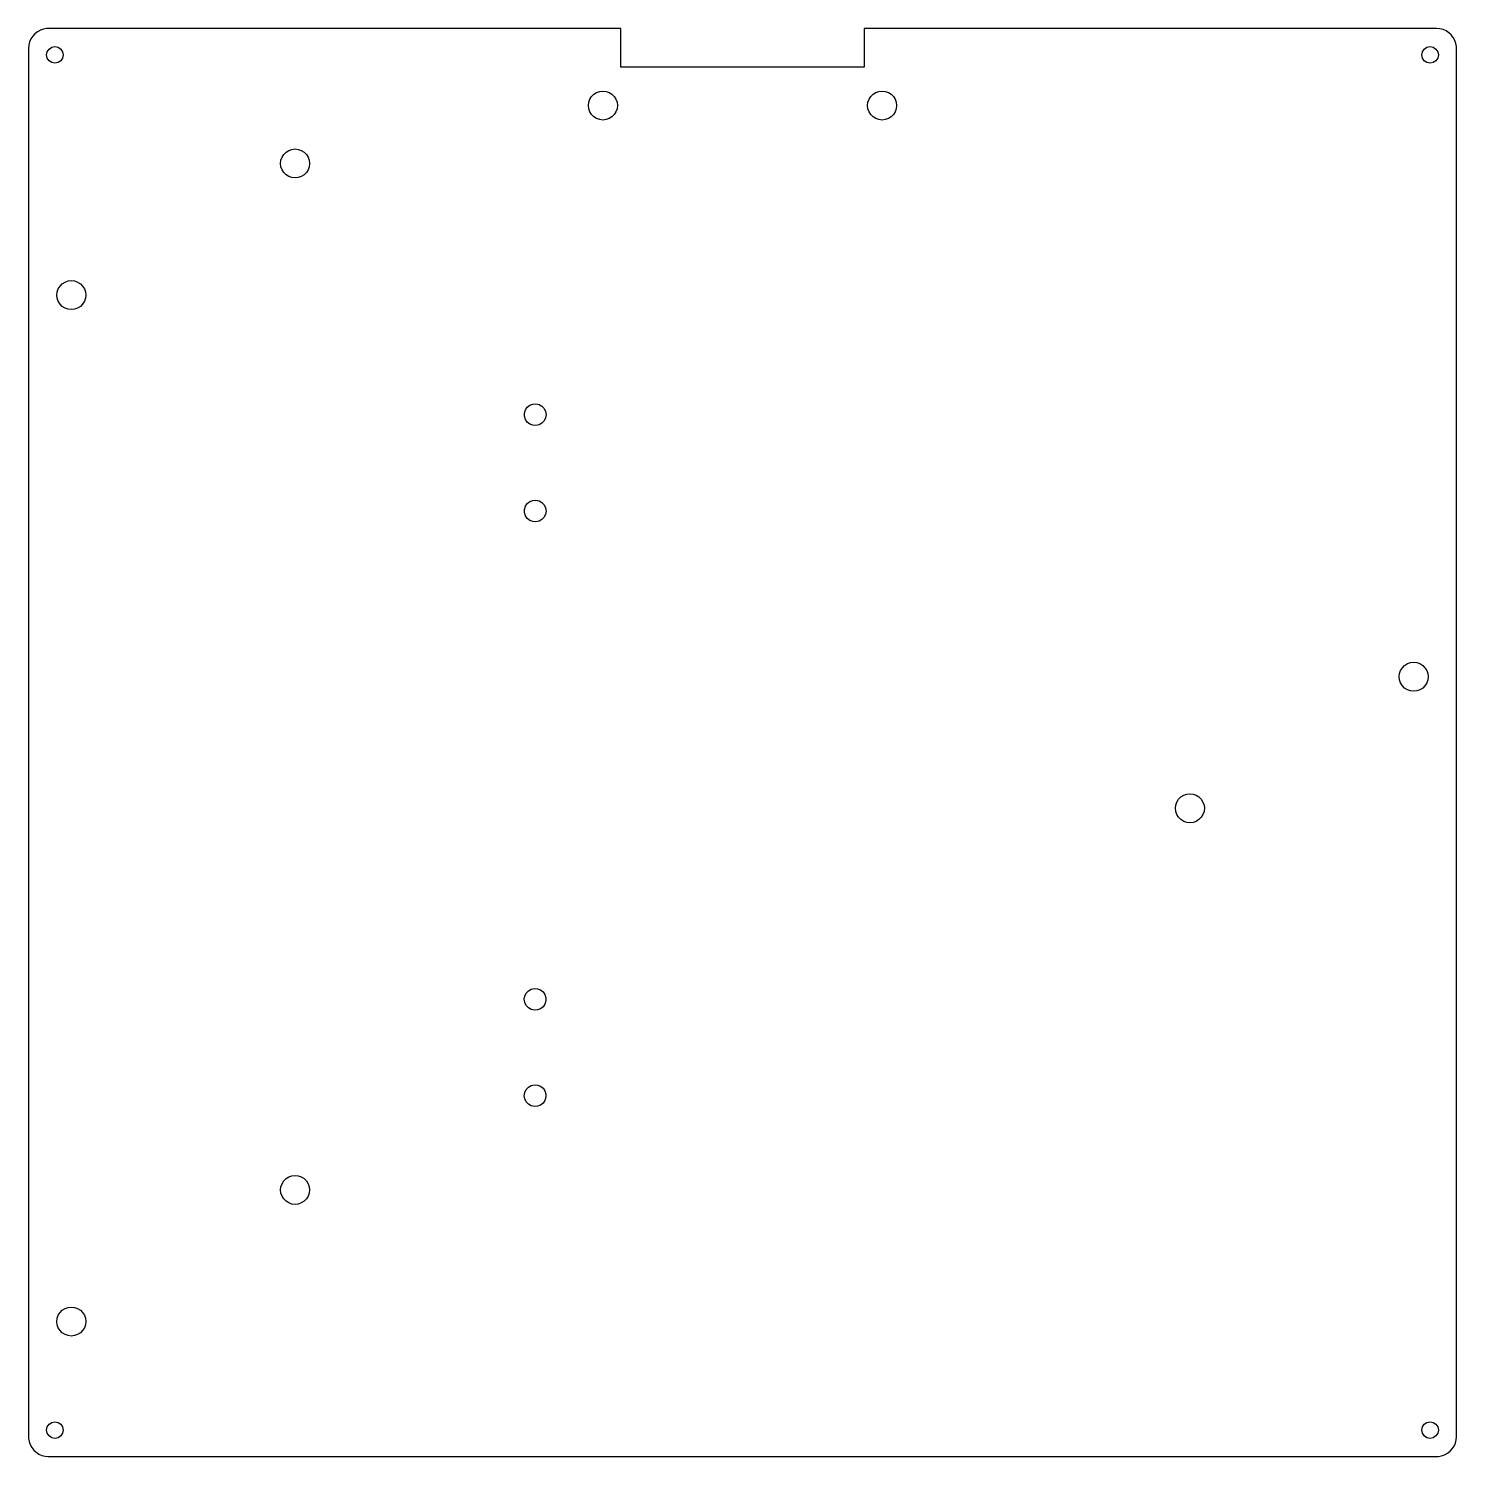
# Model space of a CAD drawing. Header units: metres. Extents: x -108 to 108, y -108 to 108.
import ezdxf

# ---------------------------------------------------------------- set-up
doc = ezdxf.new("R2010")
doc.units = ezdxf.units.M

msp = doc.modelspace()

# ---------------------------------------------------------------- linework, layer by layer
for p, q in [((105.5, 108.5), (18.51, 108.496)), ((105.994, 108.459), (105.5, 108.5)), ((-108.337, 106.474), (-108.459, 105.994)), ((-108.138, 106.928), (-108.337, 106.474)), ((-107.867, 107.343), (-108.138, 106.928)), ((-107.532, 107.707), (-107.867, 107.343)), ((-107.141, 108.011), (-107.532, 107.707)), ((-106.705, 108.247), (-107.141, 108.011)), ((-106.236, 108.408), (-106.705, 108.247)), ((-105.748, 108.49), (-106.236, 108.408)), ((-18.51, 108.494), (-105.748, 108.49)), ((-18.51, 102.65), (-18.51, 108.494)), ((18.51, 108.496), (18.51, 102.65)), ((106.474, 108.337), (105.994, 108.459)), ((106.928, 108.138), (106.474, 108.337)), ((107.343, 107.867), (106.928, 108.138)), ((107.707, 107.532), (107.343, 107.867)), ((108.011, 107.141), (107.707, 107.532)), ((108.247, 106.705), (108.011, 107.141)), ((108.408, 106.236), (108.247, 106.705)), ((-108.459, 105.994), (-108.5, 105.5)), ((-108.5, 105.5), (-108.49, -105.748)), ((-105.75, 104.5), (-105.655, 104.978)), ((-105.655, 104.022), (-105.75, 104.5)), ((-105.655, 104.978), (-105.384, 105.384)), ((-105.384, 105.384), (-104.978, 105.655)), ((-104.978, 105.655), (-104.5, 105.75)), ((-104.5, 105.75), (-104.022, 105.655)), ((-104.022, 105.655), (-103.616, 105.384)), ((-103.616, 105.384), (-103.345, 104.978)), ((-103.345, 104.978), (-103.25, 104.5)), ((-103.25, 104.5), (-103.345, 104.022)), ((103.25, 104.5), (103.345, 104.978)), ((103.345, 104.022), (103.25, 104.5)), ((103.345, 104.978), (103.616, 105.384)), ((103.616, 105.384), (104.022, 105.655)), ((104.022, 105.655), (104.5, 105.75)), ((104.5, 105.75), (104.978, 105.655)), ((104.978, 105.655), (105.384, 105.384)), ((105.384, 105.384), (105.655, 104.978)), ((105.655, 104.978), (105.75, 104.5)), ((105.75, 104.5), (105.655, 104.022)), ((108.49, 105.748), (108.408, 106.236)), ((108.5, -105.5), (108.49, 105.748)), ((-105.384, 103.616), (-105.655, 104.022)), ((-104.978, 103.345), (-105.384, 103.616)), ((-104.5, 103.25), (-104.978, 103.345)), ((-104.022, 103.345), (-104.5, 103.25)), ((-103.616, 103.616), (-104.022, 103.345)), ((-103.345, 104.022), (-103.616, 103.616)), ((18.51, 102.65), (-18.51, 102.65)), ((103.616, 103.616), (103.345, 104.022)), ((104.022, 103.345), (103.616, 103.616)), ((104.5, 103.25), (104.022, 103.345)), ((104.978, 103.345), (104.5, 103.25)), ((105.384, 103.616), (104.978, 103.345)), ((105.655, 104.022), (105.384, 103.616)), ((-23.3548, 97.2895), (-23.1921, 97.7545)), ((-23.1921, 97.7545), (-22.93, 98.1717)), ((-22.93, 98.1717), (-22.5817, 98.52)), ((-22.5817, 98.52), (-22.1645, 98.7821)), ((-22.1645, 98.7821), (-21.6995, 98.9448)), ((-21.6995, 98.9448), (-21.21, 99)), ((-21.21, 99), (-20.7205, 98.9448)), ((-20.7205, 98.9448), (-20.2555, 98.7821)), ((-20.2555, 98.7821), (-19.8383, 98.52)), ((-19.8383, 98.52), (-19.49, 98.1717)), ((-19.49, 98.1717), (-19.2279, 97.7545)), ((-19.2279, 97.7545), (-19.0652, 97.2895)), ((19.0652, 97.2895), (19.2279, 97.7545)), ((19.2279, 97.7545), (19.49, 98.1717)), ((19.49, 98.1717), (19.8383, 98.52)), ((19.8383, 98.52), (20.2555, 98.7821)), ((20.2555, 98.7821), (20.7205, 98.9448)), ((20.7205, 98.9448), (21.21, 99)), ((21.21, 99), (21.6995, 98.9448)), ((21.6995, 98.9448), (22.1645, 98.7821)), ((22.1645, 98.7821), (22.5817, 98.52)), ((22.5817, 98.52), (22.93, 98.1717)), ((22.93, 98.1717), (23.1921, 97.7545)), ((23.1921, 97.7545), (23.3548, 97.2895)), ((-23.41, 96.8), (-23.3548, 97.2895)), ((-23.3548, 96.3105), (-23.41, 96.8)), ((-23.1921, 95.8455), (-23.3548, 96.3105)), ((-22.93, 95.4283), (-23.1921, 95.8455)), ((-19.2279, 95.8455), (-19.49, 95.4283)), ((-19.0652, 96.3105), (-19.2279, 95.8455)), ((-19.0652, 97.2895), (-19.01, 96.8)), ((-19.01, 96.8), (-19.0652, 96.3105)), ((19.01, 96.8), (19.0652, 97.2895)), ((19.0652, 96.3105), (19.01, 96.8)), ((19.2279, 95.8455), (19.0652, 96.3105)), ((19.49, 95.4283), (19.2279, 95.8455)), ((23.1921, 95.8455), (22.93, 95.4283)), ((23.3548, 96.3105), (23.1921, 95.8455)), ((23.3548, 97.2895), (23.41, 96.8)), ((23.41, 96.8), (23.3548, 96.3105)), ((-22.5817, 95.08), (-22.93, 95.4283)), ((-22.1645, 94.8179), (-22.5817, 95.08)), ((-21.6995, 94.6552), (-22.1645, 94.8179)), ((-21.21, 94.6), (-21.6995, 94.6552)), ((-20.7205, 94.6552), (-21.21, 94.6)), ((-20.2555, 94.8179), (-20.7205, 94.6552)), ((-19.8383, 95.08), (-20.2555, 94.8179)), ((-19.49, 95.4283), (-19.8383, 95.08)), ((19.8383, 95.08), (19.49, 95.4283)), ((20.2555, 94.8179), (19.8383, 95.08)), ((20.7205, 94.6552), (20.2555, 94.8179)), ((21.21, 94.6), (20.7205, 94.6552)), ((21.6995, 94.6552), (21.21, 94.6)), ((22.1645, 94.8179), (21.6995, 94.6552)), ((22.5817, 95.08), (22.1645, 94.8179)), ((22.93, 95.4283), (22.5817, 95.08)), ((-69.9821, 88.9545), (-69.72, 89.3717)), ((-69.72, 89.3717), (-69.3717, 89.72)), ((-69.3717, 89.72), (-68.9545, 89.9821)), ((-68.9545, 89.9821), (-68.4895, 90.1448)), ((-68.4895, 90.1448), (-68, 90.2)), ((-68, 90.2), (-67.5105, 90.1448)), ((-67.5105, 90.1448), (-67.0455, 89.9821)), ((-67.0455, 89.9821), (-66.6283, 89.72)), ((-66.6283, 89.72), (-66.28, 89.3717)), ((-66.28, 89.3717), (-66.0179, 88.9545)), ((-70.2, 88), (-70.1448, 88.4895)), ((-70.1448, 87.5105), (-70.2, 88)), ((-70.1448, 88.4895), (-69.9821, 88.9545)), ((-69.9821, 87.0455), (-70.1448, 87.5105)), ((-69.72, 86.6283), (-69.9821, 87.0455)), ((-66.0179, 87.0455), (-66.28, 86.6283)), ((-66.0179, 88.9545), (-65.8552, 88.4895)), ((-65.8552, 87.5105), (-66.0179, 87.0455)), ((-65.8552, 88.4895), (-65.8, 88)), ((-65.8, 88), (-65.8552, 87.5105)), ((-69.3717, 86.28), (-69.72, 86.6283)), ((-68.9545, 86.0179), (-69.3717, 86.28)), ((-68.4895, 85.8552), (-68.9545, 86.0179)), ((-68, 85.8), (-68.4895, 85.8552)), ((-67.5105, 85.8552), (-68, 85.8)), ((-67.0455, 86.0179), (-67.5105, 85.8552)), ((-66.6283, 86.28), (-67.0455, 86.0179)), ((-66.28, 86.6283), (-66.6283, 86.28)), ((-103.72, 69.3717), (-103.372, 69.72)), ((-103.372, 69.72), (-102.955, 69.9821)), ((-102.955, 69.9821), (-102.49, 70.1448)), ((-102.49, 70.1448), (-102, 70.2)), ((-102, 70.2), (-101.51, 70.1448)), ((-101.51, 70.1448), (-101.045, 69.9821)), ((-101.045, 69.9821), (-100.628, 69.72)), ((-100.628, 69.72), (-100.28, 69.3717)), ((-104.2, 68), (-104.145, 68.4895)), ((-104.145, 67.5105), (-104.2, 68)), ((-104.145, 68.4895), (-103.982, 68.9545)), ((-103.982, 67.0455), (-104.145, 67.5105)), ((-103.982, 68.9545), (-103.72, 69.3717)), ((-100.28, 69.3717), (-100.018, 68.9545)), ((-100.018, 68.9545), (-99.8552, 68.4895)), ((-99.8552, 67.5105), (-100.018, 67.0455)), ((-99.8552, 68.4895), (-99.8, 68)), ((-99.8, 68), (-99.8552, 67.5105)), ((-103.72, 66.6283), (-103.982, 67.0455)), ((-103.372, 66.28), (-103.72, 66.6283)), ((-102.955, 66.0179), (-103.372, 66.28)), ((-102.49, 65.8552), (-102.955, 66.0179)), ((-102, 65.8), (-102.49, 65.8552)), ((-101.51, 65.8552), (-102, 65.8)), ((-101.045, 66.0179), (-101.51, 65.8552)), ((-100.628, 66.28), (-101.045, 66.0179)), ((-100.28, 66.6283), (-100.628, 66.28)), ((-100.018, 67.0455), (-100.28, 66.6283)), ((-33.1416, 50.0705), (-32.9966, 50.5405)), ((-33.1416, 49.5787), (-33.1416, 50.0705)), ((-32.9966, 50.5405), (-32.7195, 50.9469)), ((-32.7195, 50.9469), (-32.335, 51.2535)), ((-32.335, 51.2535), (-31.8772, 51.4332)), ((-31.8772, 51.4332), (-31.3867, 51.47)), ((-31.3867, 51.47), (-30.9072, 51.3605)), ((-30.9072, 51.3605), (-30.4812, 51.1146)), ((-30.4812, 51.1146), (-30.1467, 50.7541)), ((-30.1467, 50.7541), (-29.9333, 50.3109)), ((-29.9333, 50.3109), (-29.86, 49.8246)), ((-32.9966, 49.1087), (-33.1416, 49.5787)), ((-32.7195, 48.7023), (-32.9966, 49.1087)), ((-32.335, 48.3956), (-32.7195, 48.7023)), ((-31.8772, 48.216), (-32.335, 48.3956)), ((-31.3867, 48.1792), (-31.8772, 48.216)), ((-30.9072, 48.2886), (-31.3867, 48.1792)), ((-30.4812, 48.5346), (-30.9072, 48.2886)), ((-30.1467, 48.8951), (-30.4812, 48.5346)), ((-29.9333, 49.3382), (-30.1467, 48.8951)), ((-29.86, 49.8246), (-29.9333, 49.3382)), ((-33.1416, 35.4213), (-32.9966, 35.8913)), ((-33.1416, 34.9295), (-33.1416, 35.4213)), ((-32.9966, 34.4595), (-33.1416, 34.9295)), ((-32.9966, 35.8913), (-32.7195, 36.2977)), ((-32.7195, 36.2977), (-32.335, 36.6044)), ((-32.335, 36.6044), (-31.8772, 36.784)), ((-31.8772, 36.784), (-31.3867, 36.8208)), ((-31.3867, 36.8208), (-30.9072, 36.7114)), ((-30.9072, 36.7114), (-30.4812, 36.4654)), ((-30.4812, 36.4654), (-30.1467, 36.1049)), ((-30.1467, 36.1049), (-29.9333, 35.6618)), ((-29.9333, 35.6618), (-29.86, 35.1754)), ((-29.86, 35.1754), (-29.9333, 34.6891)), ((-32.7195, 34.0531), (-32.9966, 34.4595)), ((-32.335, 33.7465), (-32.7195, 34.0531)), ((-31.8772, 33.5668), (-32.335, 33.7465)), ((-31.3867, 33.53), (-31.8772, 33.5668)), ((-30.9072, 33.6395), (-31.3867, 33.53)), ((-30.4812, 33.8854), (-30.9072, 33.6395)), ((-30.1467, 34.2459), (-30.4812, 33.8854)), ((-29.9333, 34.6891), (-30.1467, 34.2459)), ((99.8552, 10.4895), (100.018, 10.9545)), ((100.018, 10.9545), (100.28, 11.3717)), ((100.28, 11.3717), (100.628, 11.72)), ((100.628, 11.72), (101.045, 11.9821)), ((101.045, 11.9821), (101.51, 12.1448)), ((101.51, 12.1448), (102, 12.2)), ((102, 12.2), (102.49, 12.1448)), ((102.49, 12.1448), (102.955, 11.9821)), ((102.955, 11.9821), (103.372, 11.72)), ((103.372, 11.72), (103.72, 11.3717)), ((103.72, 11.3717), (103.982, 10.9545)), ((103.982, 10.9545), (104.145, 10.4895)), ((99.8, 10), (99.8552, 10.4895)), ((99.8552, 9.51045), (99.8, 10)), ((100.018, 9.04545), (99.8552, 9.51045)), ((100.28, 8.62832), (100.018, 9.04545)), ((103.982, 9.04545), (103.72, 8.62832)), ((104.145, 9.51045), (103.982, 9.04545)), ((104.145, 10.4895), (104.2, 10)), ((104.2, 10), (104.145, 9.51045)), ((100.628, 8.27997), (100.28, 8.62832)), ((101.045, 8.01787), (100.628, 8.27997)), ((101.51, 7.85516), (101.045, 8.01787)), ((102, 7.8), (101.51, 7.85516)), ((102.49, 7.85516), (102, 7.8)), ((102.955, 8.01787), (102.49, 7.85516)), ((103.372, 8.27997), (102.955, 8.01787)), ((103.72, 8.62832), (103.372, 8.27997)), ((66.0179, -9.04545), (66.28, -8.62832)), ((66.28, -8.62832), (66.6283, -8.27997)), ((66.6283, -8.27997), (67.0455, -8.01787)), ((67.0455, -8.01787), (67.5105, -7.85516)), ((67.5105, -7.85516), (68, -7.8)), ((68, -7.8), (68.4895, -7.85516)), ((68.4895, -7.85516), (68.9545, -8.01787)), ((68.9545, -8.01787), (69.3717, -8.27997)), ((69.3717, -8.27997), (69.72, -8.62832)), ((69.72, -8.62832), (69.9821, -9.04545)), ((65.8, -10), (65.8552, -9.51045)), ((65.8552, -10.4895), (65.8, -10)), ((65.8552, -9.51045), (66.0179, -9.04545)), ((66.0179, -10.9545), (65.8552, -10.4895)), ((69.9821, -9.04545), (70.1448, -9.51045)), ((70.1448, -10.4895), (69.9821, -10.9545)), ((70.1448, -9.51045), (70.2, -10)), ((70.2, -10), (70.1448, -10.4895)), ((66.28, -11.3717), (66.0179, -10.9545)), ((66.6283, -11.72), (66.28, -11.3717)), ((67.0455, -11.9821), (66.6283, -11.72)), ((67.5105, -12.1448), (67.0455, -11.9821)), ((68, -12.2), (67.5105, -12.1448)), ((68.4895, -12.1448), (68, -12.2)), ((68.9545, -11.9821), (68.4895, -12.1448)), ((69.3717, -11.72), (68.9545, -11.9821)), ((69.72, -11.3717), (69.3717, -11.72)), ((69.9821, -10.9545), (69.72, -11.3717)), ((-33.16, -39.0254), (-33.0867, -38.5391)), ((-33.0867, -39.5118), (-33.16, -39.0254)), ((-33.0867, -38.5391), (-32.8733, -38.0959)), ((-32.8733, -38.0959), (-32.5388, -37.7354)), ((-32.5388, -37.7354), (-32.1128, -37.4895)), ((-32.1128, -37.4895), (-31.6333, -37.38)), ((-31.6333, -37.38), (-31.1428, -37.4168)), ((-31.1428, -37.4168), (-30.685, -37.5965)), ((-30.685, -37.5965), (-30.3005, -37.9031)), ((-30.3005, -37.9031), (-30.0234, -38.3095)), ((-30.0234, -38.3095), (-29.8784, -38.7795)), ((-29.8784, -38.7795), (-29.8784, -39.2713)), ((-32.8733, -39.9549), (-33.0867, -39.5118)), ((-32.5388, -40.3154), (-32.8733, -39.9549)), ((-32.1128, -40.5614), (-32.5388, -40.3154)), ((-31.6333, -40.6708), (-32.1128, -40.5614)), ((-31.1428, -40.634), (-31.6333, -40.6708)), ((-30.685, -40.4544), (-31.1428, -40.634)), ((-30.3005, -40.1477), (-30.685, -40.4544)), ((-30.0234, -39.7413), (-30.3005, -40.1477)), ((-29.8784, -39.2713), (-30.0234, -39.7413)), ((-32.1128, -52.1386), (-31.6333, -52.0292)), ((-31.6333, -52.0292), (-31.1428, -52.066)), ((-31.1428, -52.066), (-30.685, -52.2456)), ((-33.16, -53.6746), (-33.0867, -53.1882)), ((-33.0867, -54.1609), (-33.16, -53.6746)), ((-33.0867, -53.1882), (-32.8733, -52.7451)), ((-32.8733, -54.6041), (-33.0867, -54.1609)), ((-32.8733, -52.7451), (-32.5388, -52.3846)), ((-32.5388, -52.3846), (-32.1128, -52.1386)), ((-30.685, -52.2456), (-30.3005, -52.5523)), ((-30.3005, -52.5523), (-30.0234, -52.9587)), ((-30.0234, -52.9587), (-29.8784, -53.4287)), ((-29.8784, -53.9205), (-30.0234, -54.3905)), ((-29.8784, -53.4287), (-29.8784, -53.9205)), ((-32.5388, -54.9646), (-32.8733, -54.6041)), ((-32.1128, -55.2105), (-32.5388, -54.9646)), ((-31.6333, -55.32), (-32.1128, -55.2105)), ((-31.1428, -55.2832), (-31.6333, -55.32)), ((-30.685, -55.1035), (-31.1428, -55.2832)), ((-30.3005, -54.7969), (-30.685, -55.1035)), ((-30.0234, -54.3905), (-30.3005, -54.7969)), ((-70.1448, -67.5105), (-69.9821, -67.0455)), ((-69.9821, -67.0455), (-69.72, -66.6283)), ((-69.72, -66.6283), (-69.3717, -66.28)), ((-69.3717, -66.28), (-68.9545, -66.0179)), ((-68.9545, -66.0179), (-68.4895, -65.8552)), ((-68.4895, -65.8552), (-68, -65.8)), ((-68, -65.8), (-67.5105, -65.8552)), ((-67.5105, -65.8552), (-67.0455, -66.0179)), ((-67.0455, -66.0179), (-66.6283, -66.28)), ((-66.6283, -66.28), (-66.28, -66.6283)), ((-66.28, -66.6283), (-66.0179, -67.0455)), ((-66.0179, -67.0455), (-65.8552, -67.5105)), ((-70.2, -68), (-70.1448, -67.5105)), ((-70.1448, -68.4895), (-70.2, -68)), ((-69.9821, -68.9545), (-70.1448, -68.4895)), ((-69.72, -69.3717), (-69.9821, -68.9545)), ((-69.3717, -69.72), (-69.72, -69.3717)), ((-66.28, -69.3717), (-66.6283, -69.72)), ((-66.0179, -68.9545), (-66.28, -69.3717)), ((-65.8552, -68.4895), (-66.0179, -68.9545)), ((-65.8552, -67.5105), (-65.8, -68)), ((-65.8, -68), (-65.8552, -68.4895)), ((-68.9545, -69.9821), (-69.3717, -69.72)), ((-68.4895, -70.1448), (-68.9545, -69.9821)), ((-68, -70.2), (-68.4895, -70.1448)), ((-67.5105, -70.1448), (-68, -70.2)), ((-67.0455, -69.9821), (-67.5105, -70.1448)), ((-66.6283, -69.72), (-67.0455, -69.9821)), ((-103.982, -87.0455), (-103.72, -86.6283)), ((-103.72, -86.6283), (-103.372, -86.28)), ((-103.372, -86.28), (-102.955, -86.0179)), ((-102.955, -86.0179), (-102.49, -85.8552)), ((-102.49, -85.8552), (-102, -85.8)), ((-102, -85.8), (-101.51, -85.8552)), ((-101.51, -85.8552), (-101.045, -86.0179)), ((-101.045, -86.0179), (-100.628, -86.28)), ((-100.628, -86.28), (-100.28, -86.6283)), ((-100.28, -86.6283), (-100.018, -87.0455)), ((-104.2, -88), (-104.145, -87.5105)), ((-104.145, -88.4895), (-104.2, -88)), ((-104.145, -87.5105), (-103.982, -87.0455)), ((-103.982, -88.9545), (-104.145, -88.4895)), ((-103.72, -89.3717), (-103.982, -88.9545)), ((-100.018, -88.9545), (-100.28, -89.3717)), ((-100.018, -87.0455), (-99.8552, -87.5105)), ((-99.8552, -88.4895), (-100.018, -88.9545)), ((-99.8552, -87.5105), (-99.8, -88)), ((-99.8, -88), (-99.8552, -88.4895)), ((-103.372, -89.72), (-103.72, -89.3717)), ((-102.955, -89.9821), (-103.372, -89.72)), ((-102.49, -90.1448), (-102.955, -89.9821)), ((-102, -90.2), (-102.49, -90.1448)), ((-101.51, -90.1448), (-102, -90.2)), ((-101.045, -89.9821), (-101.51, -90.1448)), ((-100.628, -89.72), (-101.045, -89.9821)), ((-100.28, -89.3717), (-100.628, -89.72)), ((-105.75, -104.5), (-105.655, -104.022)), ((-105.655, -104.022), (-105.384, -103.616)), ((-105.384, -103.616), (-104.978, -103.345)), ((-104.978, -103.345), (-104.5, -103.25)), ((-104.5, -103.25), (-104.022, -103.345)), ((-104.022, -103.345), (-103.616, -103.616)), ((-103.616, -103.616), (-103.345, -104.022)), ((-103.345, -104.022), (-103.25, -104.5)), ((103.25, -104.5), (103.345, -104.022)), ((103.345, -104.022), (103.616, -103.616)), ((103.616, -103.616), (104.022, -103.345)), ((104.022, -103.345), (104.5, -103.25)), ((104.5, -103.25), (104.978, -103.345)), ((104.978, -103.345), (105.384, -103.616)), ((105.384, -103.616), (105.655, -104.022)), ((105.655, -104.022), (105.75, -104.5)), ((-108.49, -105.748), (-108.408, -106.236)), ((-108.408, -106.236), (-108.247, -106.705)), ((-105.655, -104.978), (-105.75, -104.5)), ((-105.384, -105.384), (-105.655, -104.978)), ((-104.978, -105.655), (-105.384, -105.384)), ((-104.5, -105.75), (-104.978, -105.655)), ((-104.022, -105.655), (-104.5, -105.75)), ((-103.616, -105.384), (-104.022, -105.655)), ((-103.345, -104.978), (-103.616, -105.384)), ((-103.25, -104.5), (-103.345, -104.978)), ((103.345, -104.978), (103.25, -104.5)), ((103.616, -105.384), (103.345, -104.978)), ((104.022, -105.655), (103.616, -105.384)), ((104.5, -105.75), (104.022, -105.655)), ((104.978, -105.655), (104.5, -105.75)), ((105.384, -105.384), (104.978, -105.655)), ((105.655, -104.978), (105.384, -105.384)), ((105.75, -104.5), (105.655, -104.978)), ((108.337, -106.474), (108.459, -105.994)), ((108.459, -105.994), (108.5, -105.5)), ((-108.247, -106.705), (-108.011, -107.141)), ((-108.011, -107.141), (-107.707, -107.532)), ((-107.707, -107.532), (-107.343, -107.867)), ((-107.343, -107.867), (-106.928, -108.138)), ((-106.928, -108.138), (-106.474, -108.337)), ((-106.474, -108.337), (-105.994, -108.459)), ((-105.994, -108.459), (-105.5, -108.5)), ((-105.5, -108.5), (105.748, -108.49)), ((105.748, -108.49), (106.236, -108.408)), ((106.236, -108.408), (106.705, -108.247)), ((106.705, -108.247), (107.141, -108.011)), ((107.141, -108.011), (107.532, -107.707)), ((107.532, -107.707), (107.867, -107.343)), ((107.867, -107.343), (108.138, -106.928)), ((108.138, -106.928), (108.337, -106.474))]:
    msp.add_line(p, q)

doc.saveas('drawing.dxf')
